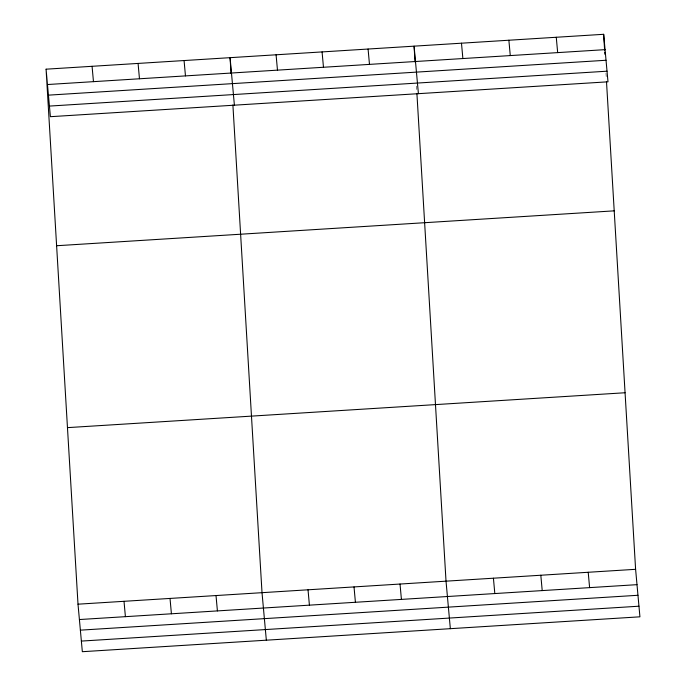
<?xml version="1.0" encoding="UTF-8"?>
<svg xmlns="http://www.w3.org/2000/svg" width="686" height="686" viewBox="0 0 686 686"><rect width="100%" height="100%" fill="white"/><g stroke="black" fill="none" stroke-linecap="round" stroke-linejoin="round"><path stroke-width="0.51" stroke-dasharray="3.43 2.57" d="M605.987 73.188L606.235 77.389M416.471 86.093L416.719 90.295"/><path stroke-width="1.03" d="M46.073 69.183L603.663 34.3L607.993 81.814L50.395 116.689L46.073 69.183L78.007 604.186L82.337 651.7L639.927 616.817L635.605 569.311L606.493 81.591M47.463 84.532L605.061 49.649M48.432 95.148L606.03 60.265M49.426 106.081L607.024 71.198M56.612 245.734L614.21 210.851M67.468 427.635L625.066 392.752M78.007 604.186L635.605 569.311M79.404 619.544L637.002 584.661M80.373 630.151L637.971 595.277M81.368 641.084L638.966 606.21M556.269 37.267L557.667 52.616M588.211 572.27L589.608 587.628M508.875 40.234L510.273 55.583M540.817 575.237L542.214 590.595M461.481 43.192L462.878 58.55M493.423 578.204L494.82 593.553M418.409 93.673L414.087 46.159L415.021 61.92M450.35 628.676L446.02 581.171L416.908 93.45M368.082 49.04L369.48 64.39M400.024 584.043L401.421 599.401M322.077 51.913L323.475 67.271M354.019 586.924L355.417 602.274M276.081 54.794L277.478 70.144M308.023 589.797L309.412 605.155M234.398 105.181L230.076 57.667L231.019 73.436M266.34 640.192L262.018 592.678L232.897 104.958M184.071 60.548L185.469 75.897M216.013 595.559L217.411 610.909M138.075 63.429L139.472 78.779M170.017 598.432L171.414 613.79M92.07 66.302L93.468 81.66M124.012 601.313L125.409 616.663M603.663 34.3L604.606 50.061M604.735 52.162L604.855 54.271"/></g></svg>
